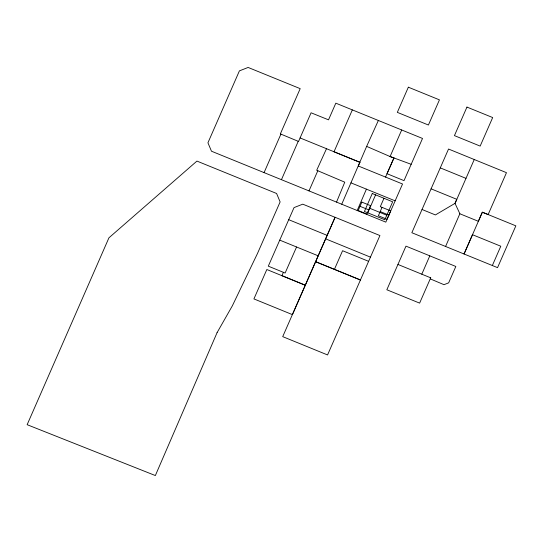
<?xml version="1.0" encoding="UTF-8"?>
<svg xmlns="http://www.w3.org/2000/svg" width="543" height="543" viewBox="0 0 543 543"><rect width="100%" height="100%" fill="white"/><g stroke="black" fill="none" stroke-linecap="round" stroke-linejoin="round"><path stroke-width="0.81" d="M411.187 164.305L393.933 157.938L386.996 173.699L404.012 180.636L422.515 138.451L335.818 103.163L328.522 119.84L311.085 112.788L298.555 141.445L280.358 133.89L300.191 88.645L248.117 67.447L239.402 70.882L207.935 142.795L211.478 151.212L336.531 202.105L344.764 182.183L316.691 170.271L326.506 148.707M336.531 202.105L341.737 204.229L366.647 146.386L378.356 120.485M357.179 210.528L366.416 189.161M367.781 212.829L375.58 194.862M283.398 272.314L281.926 275.681L305.315 285.238L266.83 269.518L253.92 298.915L292.419 314.628L335.072 217.281L379.924 235.547L327.558 354.946L282.713 336.64L335.092 217.322L302.77 204.168L294.034 207.596L268.303 266.158L285.123 273.027L296.566 246.99M264.074 172.62L280.907 134.128M281.444 179.685L298.229 141.302M308.994 190.905L317.825 170.733M352.332 109.903L334.013 151.775L359.928 162.316L358.312 166.015M334.413 269.369L360.43 279.991L315.585 261.685L334.413 269.369L342.585 250.717L368.616 261.339M383.976 198.276L380.31 206.666L390.722 210.901L387.05 219.284L378.376 215.754L382.041 207.365M422.033 209.483L448.538 149.033L506.476 172.674L488.137 214.553L482.347 212.198L464.048 254.009L472.491 234.712L500.789 246.223L492.345 265.527L411.845 232.723L422.033 209.483L435.398 214.933L455.014 203.36L456.792 199.322L431.081 188.828M421.802 274.201L429.805 255.834L405.974 246.142L386.84 289.765L419.624 303.116L430.708 277.792M474.236 159.54L455.034 203.408L459.887 213.779L478.369 221.306L482.347 212.198L515.85 225.84L497.551 267.651L492.345 265.527M445.565 246.488L459.867 213.738M366.647 146.386L390.084 156.547L401.698 129.974M385.544 177.099L393.953 157.979L390.064 156.506M390.084 156.547L393.953 157.979M440.271 167.875L465.969 178.355M300.089 137.942L359.928 162.316M358.292 165.975L402.539 183.996L385.808 222.141L341.737 204.229M350.975 182.862L395.155 200.842M380.209 211.56L388.883 215.089M369.749 208.295L386.786 215.225M360.016 206.313L368.697 209.842M429.825 255.875L455.828 266.464L448.647 282.849L443.998 284.681L430.273 278.892L430.728 277.833L397.944 264.455M288.713 219.691L327.171 235.377M325.624 238.845L370.448 257.138M279.74 240.121L318.205 255.828M217.091 332.615L155.352 475.553L27.15 424.694L108.939 237.814L196.933 161.081L276.597 193.484L280.127 201.921L257.409 253.649L232.336 305.852L217.091 332.615M408.343 87.192L397.333 112.367L428.413 125.019L439.443 99.858L408.343 87.192M361.848 202.118L358.183 210.508L366.858 214.037L370.53 205.648L361.848 202.118M372.267 193.512L364.421 211.465L384.804 219.759L392.657 201.806L372.267 193.512M466.953 107.08L454.437 135.621L480.155 146.094L492.677 117.553L466.953 107.08"/></g></svg>
